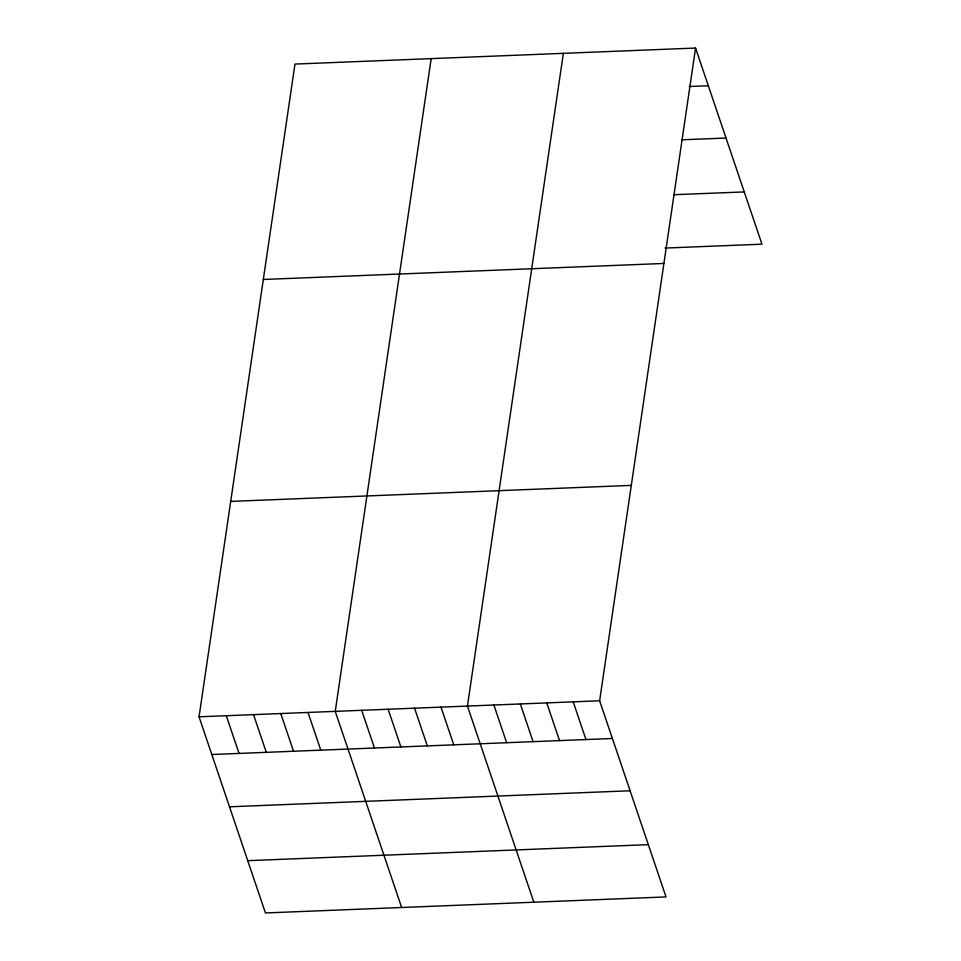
<?xml version="1.0" encoding="UTF-8"?>
<svg xmlns="http://www.w3.org/2000/svg" width="961" height="961" viewBox="0 0 961 961"><rect width="100%" height="100%" fill="white"/><g stroke="black" fill="none" stroke-linecap="round" stroke-linejoin="round"><path stroke-width="1.44" d="M695.56 48.05L599.64 700.785L666.021 896.925L265.44 912.95L199.047 716.81L294.979 64.075L695.56 48.05L761.953 244.19L665.012 248.07M431.177 58.621L335.245 711.368L401.638 907.508M563.362 53.335L467.442 706.071L533.835 902.211M689.229 86.514L708.317 85.757M681.95 139.801L726.023 138.036M673.745 194.723L744.258 191.912M263.314 279.471L663.907 263.458M230.7 501.402L631.293 485.389M199.047 716.81L599.64 700.785M211.816 754.517L612.397 738.492M229.511 806.796L630.092 790.771M247.746 860.672L648.327 844.647M573.2 701.842L585.958 739.55M546.761 702.899L559.518 740.607M520.321 703.957L533.079 741.664M493.882 705.014L506.639 742.721M441.003 707.128L453.76 744.835M414.563 708.185L427.321 745.892M388.124 709.254L400.893 746.949M361.684 710.311L374.454 748.006M308.013 712.449L320.77 750.157M280.768 713.542L293.525 751.25M253.524 714.636L266.293 752.331M226.291 715.717L239.049 753.424"/></g></svg>
